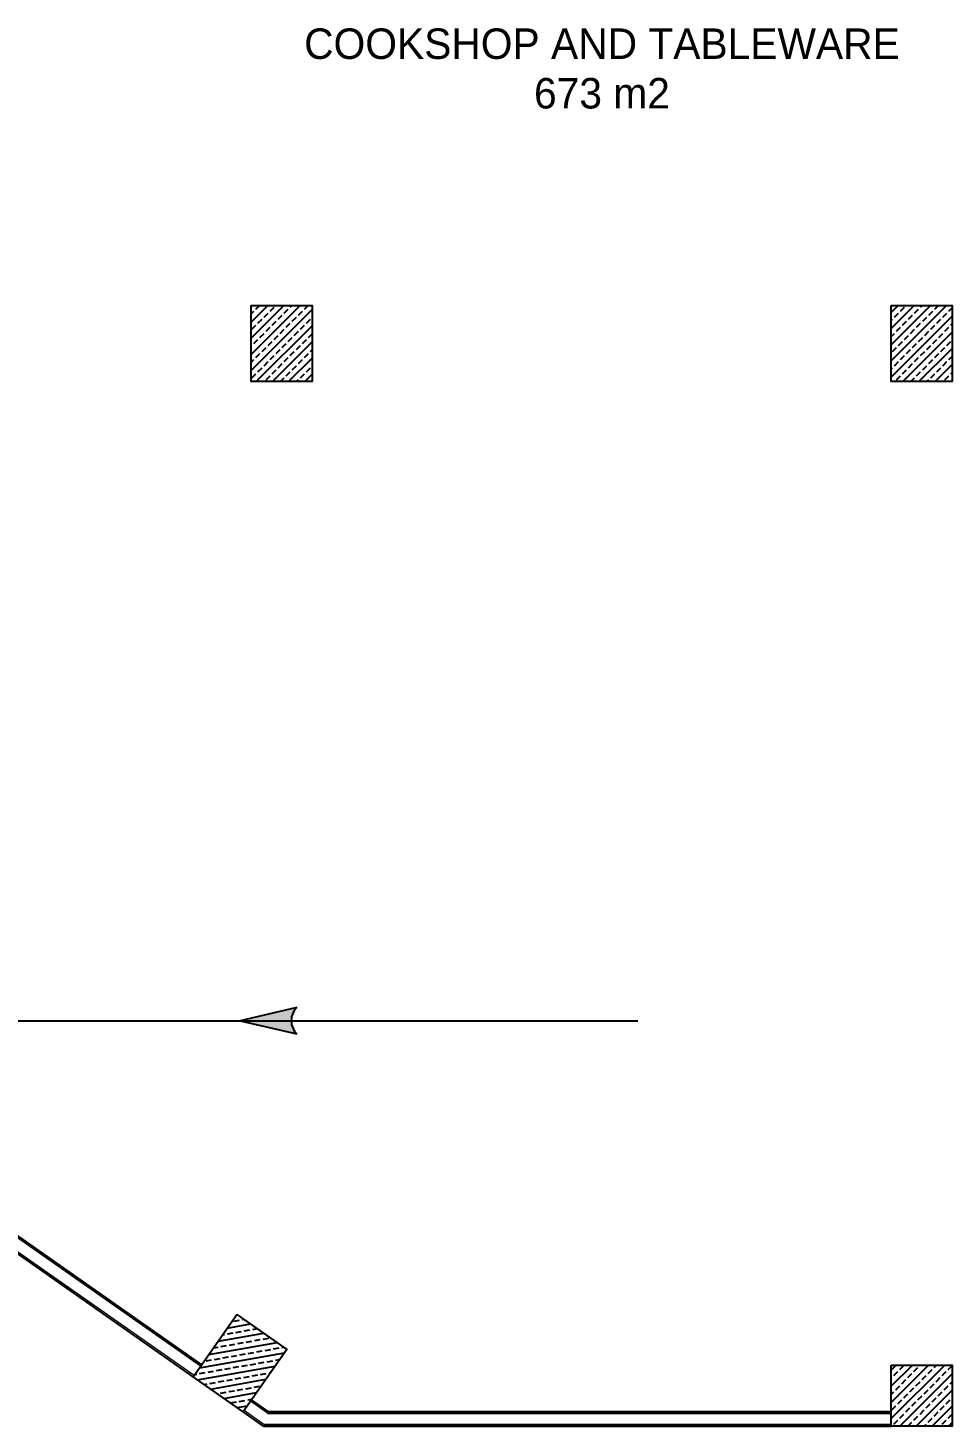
# Model space of a CAD drawing. Header units: metres. Extents: x -11418 to 773, y -8631 to 3561.
# Drawn here: x -7931 to -6718, y -8096 to -6262 of the extents above; entities that cross this region are included whole.
import ezdxf
from ezdxf.enums import TextEntityAlignment as Align

# ---------------------------------------------------------------- set-up
doc = ezdxf.new("R2010")
doc.units = ezdxf.units.M
doc.header["$LTSCALE"] = 0.01
doc.header["$MEASUREMENT"] = 0
doc.layers.get('0').update_dxf_attribs({"color": 30, "lineweight": 0})
for name, color, linetype in [('6', 242, 'Continuous'), ('AG-PLASTER', 73, 'Continuous'), ('V-0_Hatch_Concrete', 252, 'Continuous'), ('V-2_Column', 160, 'Continuous')]:
    doc.layers.add(name, color=color, linetype=linetype)
doc.layers.add('Ag-040', color=2, linetype='Continuous', lineweight=20)
doc.layers.add('AG-Wall', color=4, linetype='Continuous', lineweight=20)
doc.styles.add('IIS IKEA SANS', font='')
doc.styles.get('IIS IKEA SANS').set_extended_font_data('IKEA Sans')
pattern_1 = [(45, (-19036.79, -4512.143), (-10.606602, 10.606602), []), (45, (-19026.183, -4512.143), (-10.606602, 10.606602), [7.5, -3.75])]

# ---------------------------------------------------------------- blocks, each defined once
blk = doc.blocks.new('150714_ARSA$0$KOLON 80X120')
at = {"layer": 'V-0_Hatch_Concrete'}
h = blk.add_hatch(dxfattribs=at)
h.set_pattern_fill('ANSI33', color=256, scale=60)
h.set_pattern_definition(pattern_1)
h.paths.add_polyline_path([(0, 100), (80, 100), (80, 0), (0, 0)])
at = {"layer": 'V-2_Column'}
blk.add_lwpolyline([(0, 100), (80, 100), (80, 0), (0, 0), (0, 100)], dxfattribs=at)
blk = doc.blocks.new('150714_ARSA$0$Kolon 80x80')
at = {"layer": 'V-0_Hatch_Concrete'}
h = blk.add_hatch(dxfattribs=at)
h.set_pattern_fill('ANSI33', color=256, scale=0.6)
h.set_pattern_definition([(45, (-173.56495, -48.76922), (-0.10606602, 0.10606602), []), (45, (-173.45888, -48.76922), (-0.10606602, 0.10606602), [0.075, -0.0375])])
h.paths.add_polyline_path([(0, 0.8), (0.8, 0.8), (0.8, 0), (0, 0)])
blk.add_lwpolyline([(0, 0.8), (0.8, 0.8), (0.8, 0), (0, 0), (0, 0.8)])
blk = doc.blocks.new('ok')
at = {"layer": '6'}
h = blk.add_hatch(color=256, dxfattribs=at)
edge = h.paths.add_edge_path()
edge.add_ellipse((1571515.97, 116941.68), major_axis=(-7.14, 7.19), ratio=1, start_angle=359.45276, end_angle=450.68953)
edge.add_line((1571508.87, 116934.46), (1571477.92, 116941.82))
edge.add_line((1571477.92, 116941.82), (1571508.9, 116948.94))
for p, q in [((1571477.92, 116941.82), (1571508.9, 116948.94)), ((1571508.87, 116934.46), (1571477.92, 116941.82))]:
    blk.add_line(p, q, dxfattribs=at)
at = {"layer": '6', "extrusion": (0, 0, -1)}
blk.add_ellipse((1571515.97, 116941.68), major_axis=(-7.14, 7.19), ratio=1, start_param=4.700354, end_param=6.292737, dxfattribs=at)
blk = doc.blocks.new('A$C7CF9443E')
at = {"layer": '6'}
blk.add_line((-8.388, -62.038), (0.753, -62.038), dxfattribs=at)
at = {"layer": '6', "extrusion": (0, 0, -1), "xscale": 0.02399999999994179, "yscale": 0.02399999999994179, "zscale": -0.02399999999994179, "rotation": 180}
blk.add_blockref('ok', (37719.934, 2744.565), dxfattribs=at)
blk = doc.blocks.new('$0$150714_ARSA$0$KOLON 80X120')
at = {"layer": 'V-0_Hatch_Concrete'}
h = blk.add_hatch(dxfattribs=at)
h.set_pattern_fill('ANSI33', color=256, scale=60)
h.set_pattern_definition(pattern_1)
h.paths.add_polyline_path([(0, 100), (80, 100), (80, 0), (0, 0)])
blk.add_lwpolyline([(0, 100), (80, 100), (80, 0), (0, 0), (0, 100)])

msp = doc.modelspace()

# ---------------------------------------------------------------- linework, layer by layer
at = {"layer": 'AG-PLASTER'}
for p, q in [((-8326, -7579.8), (-7703.5, -8015.7)), ((-7714.4, -8031.3), (-8336.9, -7595.4)), ((-7616.1, -8076.9), (-7637.9, -8061.6)), ((-7622.1, -8095.9), (-7648.8, -8077.2)), ((-7616.1, -8076.9), (-6798.4, -8076.9)), ((-7622.1, -8095.9), (-6798.4, -8095.9))]:
    msp.add_line(p, q, dxfattribs=at)
at = {"layer": 'AG-Wall'}
for p, q in [((-7704.6, -8017.3), (-8327.2, -7581.4)), ((-7713.2, -8029.6), (-8335.8, -7593.7)), ((-7616.8, -8078.9), (-7639.1, -8063.2)), ((-7621.5, -8093.9), (-7647.7, -8075.5))]:
    msp.add_line(p, q, dxfattribs=at)
at = {"layer": 'AG-Wall', "lineweight": -2, "ltscale": 0.3, "transparency": 33554687}
for p, q in [((-7616.8, -8078.9), (-6798.4, -8078.9)), ((-7621.5, -8093.9), (-6798.4, -8093.9))]:
    msp.add_line(p, q, dxfattribs=at)

# ---------------------------------------------------------------- block references
at = {"layer": '6', "lineweight": -2, "transparency": 33554610, "xscale": 100, "yscale": 100, "zscale": 100}
msp.add_blockref('A$C7CF9443E', (-7206.3, -1360.6), dxfattribs=at)
at = {"layer": 'V-2_Column', "lineweight": -2, "transparency": 33554610}
for p in [(-7638.4, -6725.9), (-6798.4, -6725.9)]:
    msp.add_blockref('150714_ARSA$0$KOLON 80X120', p, dxfattribs=at)
at = {"layer": 'V-2_Column', "rotation": 325.0000000000005}
msp.add_blockref('$0$150714_ARSA$0$KOLON 80X120', (-7714.4, -8031.3), dxfattribs=at)
at = {"layer": 'V-2_Column', "xscale": 100, "yscale": 100, "zscale": 100}
msp.add_blockref('150714_ARSA$0$Kolon 80x80', (-6798.4, -8095.9), dxfattribs=at)

# ---------------------------------------------------------------- texts
at = {"layer": 'Ag-040', "style": 'IIS IKEA SANS'}
for s, p in [('COOKSHOP AND TABLEWARE', (-7177.9, -6282.7)), ('673 m2', (-7177.9, -6347.7))]:
    msp.add_text(s, height=40, dxfattribs=at).set_placement(p, align=Align.MIDDLE_CENTER)

doc.saveas('drawing.dxf')
